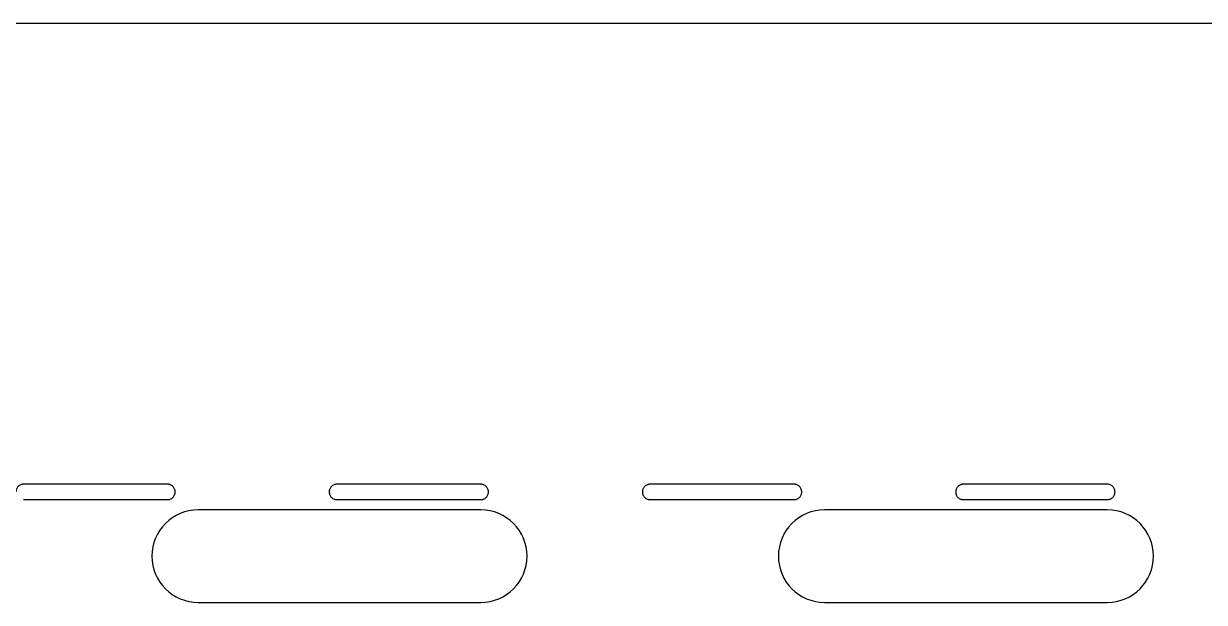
# Model space of a CAD drawing. Header units: millimetres. Extents: x 0 to 691, y 0 to 550.
# Drawn here: x 138.5 to 368.3, y 437.4 to 550 of the extents above; entities that cross this region are included whole.
import ezdxf

# ---------------------------------------------------------------- set-up
doc = ezdxf.new("R2010")
doc.units = ezdxf.units.MM

msp = doc.modelspace()

# ---------------------------------------------------------------- linework, layer by layer
at = {"color": 7, "linetype": 'Continuous', "lineweight": 25}
for p, q in [((651, 550), (20, 550)), ((166.53, 460.37), (138.53, 460.37)), ((227.49, 460.37), (199.49, 460.37)), ((288.45, 460.37), (260.45, 460.37)), ((349.41, 460.37), (321.41, 460.37)), ((138.53, 457.37), (166.53, 457.37)), ((199.49, 457.37), (227.49, 457.37)), ((260.45, 457.37), (288.45, 457.37)), ((321.41, 457.37), (349.41, 457.37)), ((227.49, 455.37), (172.49, 455.37)), ((349.41, 455.37), (294.41, 455.37)), ((172.49, 437.37), (227.49, 437.37)), ((294.41, 437.37), (349.41, 437.37))]:
    msp.add_line(p, q, dxfattribs=at)
for centre, start, end in [((172.49, 446.37), 90, 270), ((227.49, 446.37), 270, 90), ((294.41, 446.37), 90, 270), ((349.41, 446.37), 270, 90)]:
    msp.add_arc(centre, 9, start, end, dxfattribs=at)
for points, knots in [([(138.53, 460.37), (138.49, 460.37), (138.41, 460.37), (138.3, 460.35), (138.19, 460.33), (138.08, 460.3), (137.92, 460.24), (137.7, 460.13), (137.46, 459.94), (137.27, 459.7), (137.14, 459.46), (137.07, 459.24), (137.03, 459.06), (137.03, 458.93), (137.03, 458.87)], [0, 0, 0, 0, 0.048289, 0.096176, 0.143937, 0.191849, 0.240186, 0.370043, 0.500049, 0.62991, 0.759912, 0.840125, 0.919726, 1, 1, 1, 1]), ([(168.03, 458.87), (168.03, 458.91), (168.03, 458.98), (168.01, 459.1), (167.99, 459.21), (167.96, 459.32), (167.9, 459.48), (167.79, 459.7), (167.6, 459.94), (167.36, 460.13), (167.12, 460.26), (166.9, 460.33), (166.72, 460.36), (166.59, 460.37), (166.53, 460.37)], [0, 0, 0, 0, 0.048291, 0.09618, 0.143941, 0.191852, 0.240187, 0.370048, 0.500049, 0.629906, 0.759912, 0.840121, 0.919723, 1, 1, 1, 1]), ([(199.49, 460.37), (199.45, 460.37), (199.37, 460.37), (199.26, 460.35), (199.15, 460.33), (199.04, 460.3), (198.88, 460.24), (198.66, 460.13), (198.42, 459.94), (198.23, 459.7), (198.1, 459.46), (198.03, 459.24), (197.99, 459.06), (197.99, 458.93), (197.99, 458.87)], [0, 0, 0, 0, 0.048289, 0.096176, 0.143937, 0.191849, 0.240186, 0.370043, 0.500049, 0.62991, 0.759912, 0.840125, 0.919726, 1, 1, 1, 1]), ([(228.99, 458.87), (228.99, 458.91), (228.99, 458.98), (228.97, 459.1), (228.95, 459.21), (228.92, 459.32), (228.86, 459.48), (228.75, 459.7), (228.56, 459.94), (228.32, 460.13), (228.08, 460.26), (227.86, 460.33), (227.68, 460.36), (227.55, 460.37), (227.49, 460.37)], [0, 0, 0, 0, 0.048291, 0.09618, 0.143941, 0.191852, 0.240187, 0.370048, 0.500049, 0.629906, 0.759912, 0.840121, 0.919723, 1, 1, 1, 1]), ([(260.45, 460.37), (260.41, 460.37), (260.33, 460.37), (260.22, 460.35), (260.11, 460.33), (260, 460.3), (259.84, 460.24), (259.62, 460.13), (259.38, 459.94), (259.19, 459.7), (259.06, 459.46), (258.99, 459.24), (258.95, 459.06), (258.95, 458.93), (258.95, 458.87)], [0, 0, 0, 0, 0.048289, 0.096176, 0.143937, 0.191849, 0.240186, 0.370043, 0.500049, 0.62991, 0.759912, 0.840125, 0.919726, 1, 1, 1, 1]), ([(289.95, 458.87), (289.95, 458.91), (289.95, 458.98), (289.93, 459.1), (289.91, 459.21), (289.88, 459.32), (289.82, 459.48), (289.71, 459.7), (289.52, 459.94), (289.28, 460.13), (289.04, 460.26), (288.82, 460.33), (288.64, 460.36), (288.51, 460.37), (288.45, 460.37)], [0, 0, 0, 0, 0.048291, 0.09618, 0.143941, 0.191852, 0.240187, 0.370048, 0.500049, 0.629906, 0.759912, 0.840121, 0.919723, 1, 1, 1, 1]), ([(321.41, 460.37), (321.37, 460.37), (321.29, 460.37), (321.18, 460.35), (321.07, 460.33), (320.96, 460.3), (320.8, 460.24), (320.58, 460.13), (320.34, 459.94), (320.15, 459.7), (320.02, 459.46), (319.95, 459.24), (319.91, 459.06), (319.91, 458.93), (319.91, 458.87)], [0, 0, 0, 0, 0.048289, 0.096176, 0.143937, 0.191849, 0.240186, 0.370043, 0.500049, 0.62991, 0.759912, 0.840125, 0.919726, 1, 1, 1, 1]), ([(350.91, 458.87), (350.91, 458.91), (350.91, 458.98), (350.89, 459.1), (350.87, 459.21), (350.84, 459.32), (350.78, 459.48), (350.67, 459.7), (350.48, 459.94), (350.24, 460.13), (350, 460.26), (349.78, 460.33), (349.6, 460.36), (349.47, 460.37), (349.41, 460.37)], [0, 0, 0, 0, 0.0482914, 0.0961801, 0.143941, 0.1918516, 0.2401865, 0.3700478, 0.5000491, 0.629906, 0.7599116, 0.8401209, 0.9197225, 1, 1, 1, 1]), ([(166.53, 457.37), (166.57, 457.37), (166.64, 457.37), (166.75, 457.38), (166.86, 457.41), (166.97, 457.44), (167.14, 457.49), (167.36, 457.61), (167.6, 457.8), (167.79, 458.04), (167.91, 458.28), (167.98, 458.5), (168.02, 458.68), (168.03, 458.81), (168.03, 458.87)], [0, 0, 0, 0, 0.048289, 0.096176, 0.143937, 0.191849, 0.240186, 0.370043, 0.500049, 0.62991, 0.759912, 0.840125, 0.919726, 1, 1, 1, 1]), ([(197.99, 458.87), (197.99, 458.83), (197.99, 458.76), (198, 458.64), (198.02, 458.53), (198.05, 458.42), (198.11, 458.26), (198.23, 458.04), (198.42, 457.8), (198.66, 457.61), (198.9, 457.48), (199.11, 457.41), (199.3, 457.38), (199.43, 457.37), (199.49, 457.37)], [0, 0, 0, 0, 0.048291, 0.09618, 0.143941, 0.191852, 0.240187, 0.370048, 0.500049, 0.629906, 0.759912, 0.840121, 0.919723, 1, 1, 1, 1]), ([(227.49, 457.37), (227.53, 457.37), (227.6, 457.37), (227.71, 457.38), (227.82, 457.41), (227.93, 457.44), (228.1, 457.49), (228.32, 457.61), (228.56, 457.8), (228.75, 458.04), (228.87, 458.28), (228.94, 458.5), (228.98, 458.68), (228.99, 458.81), (228.99, 458.87)], [0, 0, 0, 0, 0.048289, 0.096176, 0.143937, 0.191849, 0.240186, 0.370043, 0.500049, 0.62991, 0.759912, 0.840125, 0.919726, 1, 1, 1, 1]), ([(258.95, 458.87), (258.95, 458.83), (258.95, 458.76), (258.96, 458.64), (258.98, 458.53), (259.01, 458.42), (259.07, 458.26), (259.19, 458.04), (259.38, 457.8), (259.62, 457.61), (259.86, 457.48), (260.07, 457.41), (260.26, 457.38), (260.39, 457.37), (260.45, 457.37)], [0, 0, 0, 0, 0.048291, 0.09618, 0.143941, 0.191852, 0.240187, 0.370048, 0.500049, 0.629906, 0.759912, 0.840121, 0.919723, 1, 1, 1, 1]), ([(288.45, 457.37), (288.49, 457.37), (288.56, 457.37), (288.67, 457.38), (288.78, 457.41), (288.89, 457.44), (289.06, 457.49), (289.28, 457.61), (289.52, 457.8), (289.71, 458.04), (289.83, 458.28), (289.9, 458.5), (289.94, 458.68), (289.95, 458.81), (289.95, 458.87)], [0, 0, 0, 0, 0.048289, 0.096176, 0.143937, 0.191849, 0.240186, 0.370043, 0.500049, 0.62991, 0.759912, 0.840125, 0.919726, 1, 1, 1, 1]), ([(319.91, 458.87), (319.91, 458.83), (319.91, 458.76), (319.92, 458.64), (319.94, 458.53), (319.97, 458.42), (320.03, 458.26), (320.15, 458.04), (320.34, 457.8), (320.58, 457.61), (320.82, 457.48), (321.03, 457.41), (321.22, 457.38), (321.35, 457.37), (321.41, 457.37)], [0, 0, 0, 0, 0.048291, 0.09618, 0.143941, 0.191852, 0.240187, 0.370048, 0.500049, 0.629906, 0.759912, 0.840121, 0.919723, 1, 1, 1, 1]), ([(349.41, 457.37), (349.45, 457.37), (349.52, 457.37), (349.63, 457.38), (349.74, 457.41), (349.85, 457.44), (350.02, 457.49), (350.24, 457.61), (350.48, 457.8), (350.67, 458.04), (350.79, 458.28), (350.86, 458.5), (350.9, 458.68), (350.91, 458.81), (350.91, 458.87)], [0, 0, 0, 0, 0.048289, 0.096176, 0.143937, 0.191849, 0.240186, 0.370043, 0.500049, 0.62991, 0.759912, 0.840125, 0.919726, 1, 1, 1, 1])]:
    msp.add_open_spline(points, degree=3, knots=knots, dxfattribs=at)

doc.saveas('drawing.dxf')
